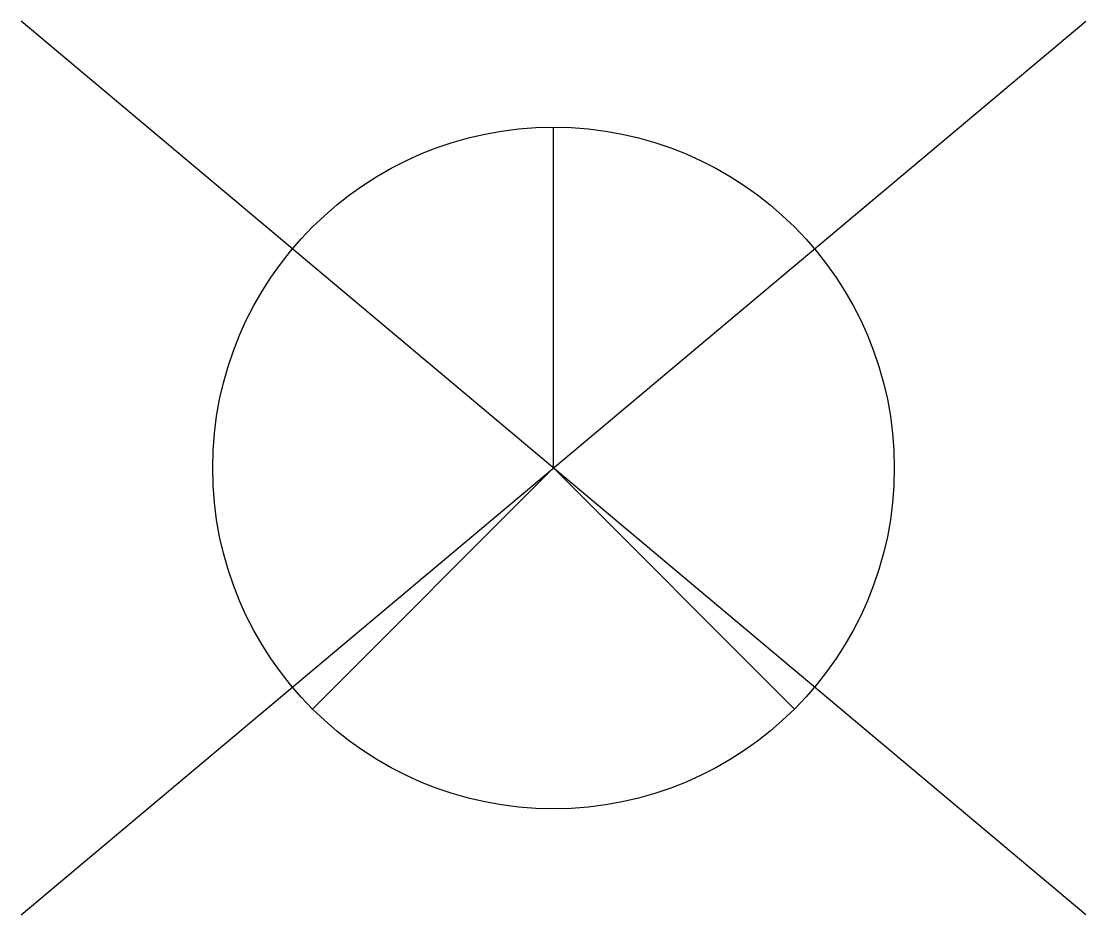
# Model space of a CAD drawing. Extents: x -0.64 to 0.64, y -0.54 to 0.54.
import ezdxf

# ---------------------------------------------------------------- set-up
doc = ezdxf.new("R2010")
doc.units = 0
doc.header["$LTSCALE"] = 0.2

msp = doc.modelspace()

# ---------------------------------------------------------------- linework, layer by layer
at = {"color": 0}
for p, q in [((-0.6442, -0.5406), (0.6442, 0.5406)), ((0.6442, -0.5406), (-0.6442, 0.5406))]:
    msp.add_line(p, q, dxfattribs=at)
for q in [(0, 0.4125), (-0.2917, -0.2917), (0.2917, -0.2917)]:
    msp.add_line((0, 0), q)
msp.add_circle((0, 0), 0.4125)

doc.saveas('drawing.dxf')
